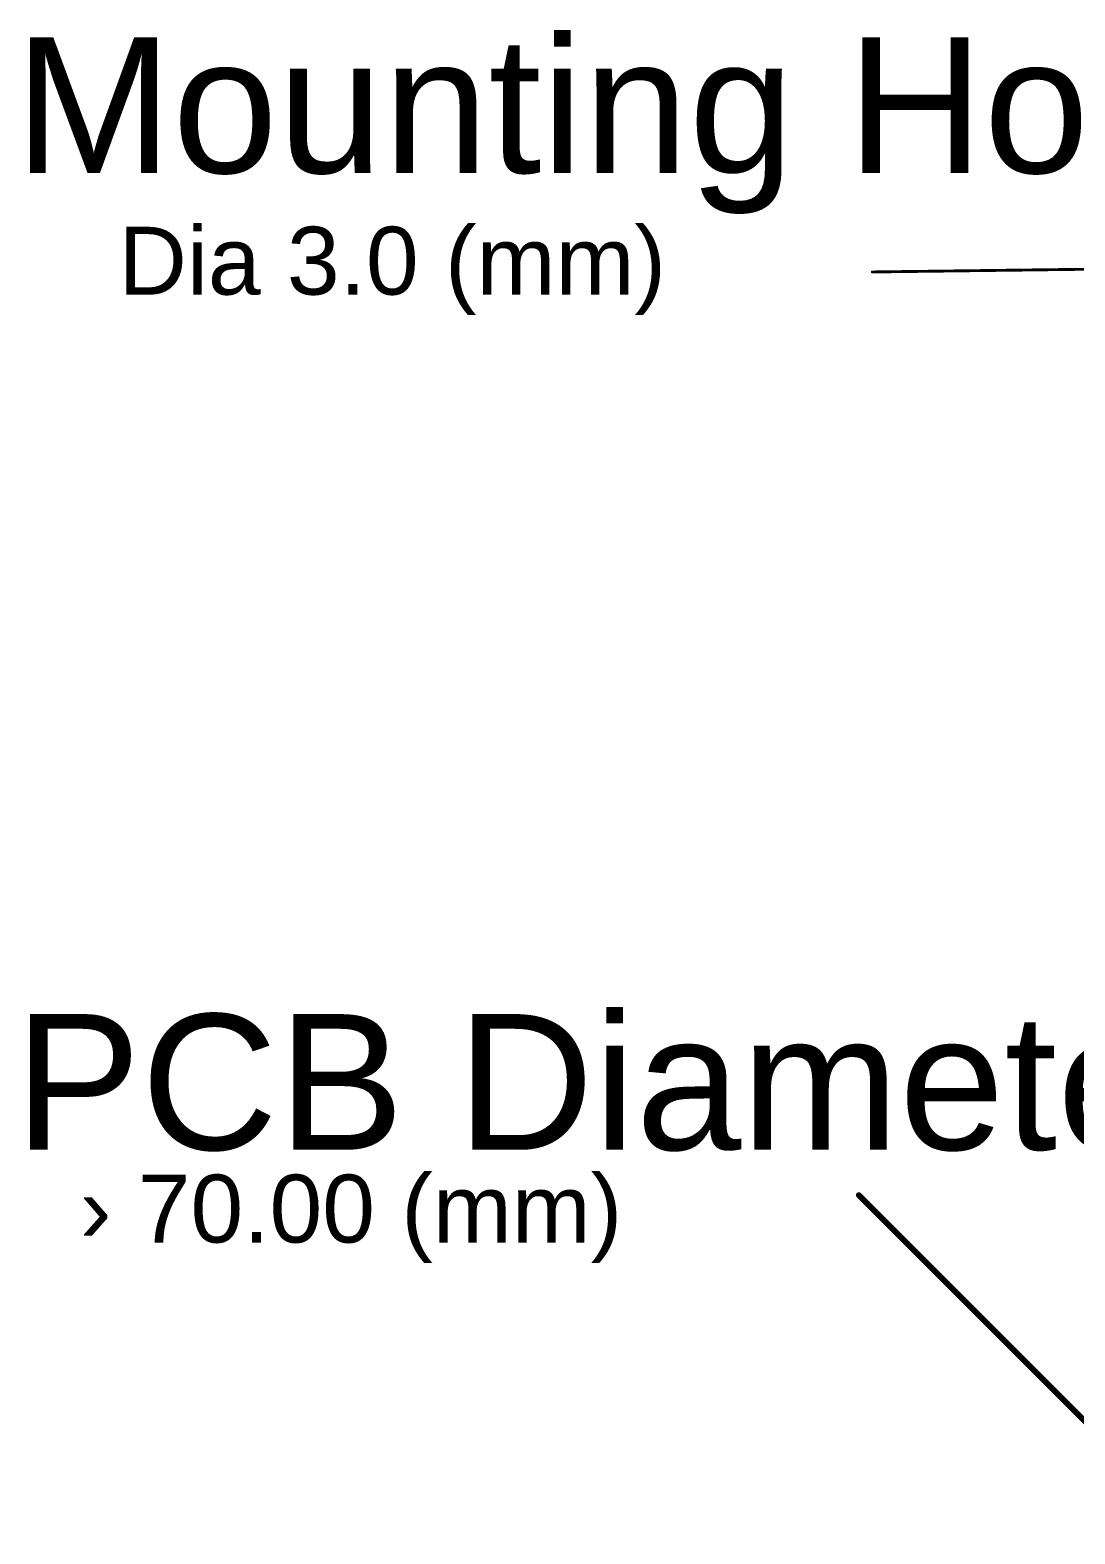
# Model space of a CAD drawing. Header units: millimetres. Extents: x -2.4 to 8.6, y -1 to 5.2.
# Drawn here: x -2.351 to -0.532, y -0.403 to 2.214 of the extents above; entities that cross this region are included whole.
import ezdxf

# ---------------------------------------------------------------- set-up
doc = ezdxf.new("R2010")
doc.units = ezdxf.units.MM
doc.header["$MEASUREMENT"] = 0
doc.layers.add('Mechanical1', color=6, linetype='Continuous')
doc.styles.add('Arial', font='', dxfattribs={"height": 0.2})
doc.styles.get('Arial').set_extended_font_data('Arial')

msp = doc.modelspace()

# ---------------------------------------------------------------- linework, layer by layer
at = {"layer": 'Mechanical1'}
for points, const_width in [([(-0.885, 1.793), (-0.2179, 1.8015)], 0.005), ([(-0.9084, 0.1864), (-0.3237, -0.3983)], 0.01)]:
    msp.add_lwpolyline(points, dxfattribs=dict(at, const_width=const_width))
for points, const_width in [([(-0.8862, 1.793, 1), (-0.8838, 1.793, 1)], 0.0025), ([(-0.9109, 0.1864, 1), (-0.9059, 0.1864, 1)], 0.005)]:
    msp.add_lwpolyline(points, format="xyb", close=True, dxfattribs=dict(at, const_width=const_width))

# ---------------------------------------------------------------- texts
at = {"layer": 'Mechanical1', "style": 'Arial'}
for s, height, p in [('Mounting Hole', 0.23622, (-2.3783, 1.9652)), ('Dia 3.0 (mm)', 0.11811, (-2.1974, 1.7536)), ('PCB Diameter', 0.23622, (-2.3783, 0.2652)), ('› 70.00 (mm)', 0.11811, (-2.2644, 0.1038))]:
    msp.add_text(s, height=height, dxfattribs=at).set_placement(p)

doc.saveas('drawing.dxf')
